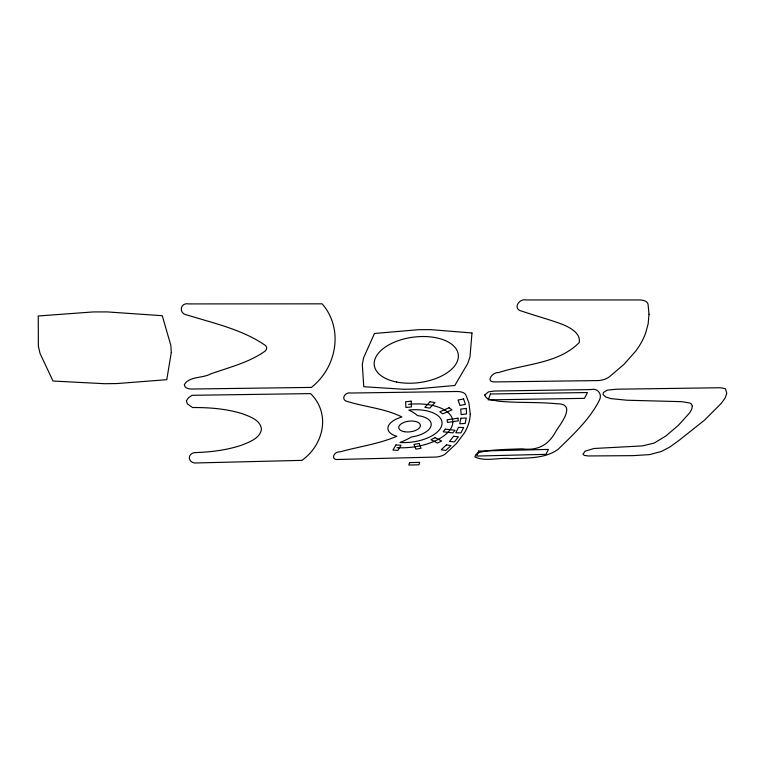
<?xml version="1.0" encoding="UTF-8"?>
<svg xmlns="http://www.w3.org/2000/svg" width="765" height="765" viewBox="0 0 765 765"><rect width="100%" height="100%" fill="white"/><g stroke="black" fill="none" stroke-linecap="round" stroke-linejoin="round"><path stroke-width="1.15" d="M417.547 415.625A21.783 10.729 -6.9 0 1 431.001 425.981A21.783 10.729 -6.9 0 1 411.455 436.949A62.826 31.48 -5.7 0 1 400.019 442.495A32.685 16.094 -6.9 0 0 441.73 425.445A32.685 16.094 -6.9 0 0 408.826 410.04L411.666 411.522A60.387 29.596 -5.6 0 1 417.336 415.424M408.567 404.35A43.595 21.477 -6.9 0 1 452.44 424.871A43.595 21.477 -6.9 0 1 396.949 447.659M184.403 384.489C184.231 388.199 189.003 389.108 191.881 389.022L311.384 387.415C336.686 367.63 343.982 329.017 322.17 303.839L188.764 303.915C179.88 302.185 178.398 313.86 187.167 315.008C213.808 323.327 242.601 329.476 265.713 345.665A10.767 5.977 -1.9 0 1 265.388 350.906C249.189 362.572 229.041 367.353 210.452 373.999C202.572 378.417 189.519 376.093 184.403 384.489M484.752 394.95C486.005 400.363 493.989 400.038 498.273 401.166C517.676 403.126 537.25 401.797 556.662 403.757C576.647 403.365 561.529 422.729 556.48 430.303C548.993 444.733 538.417 450.977 521.931 448.826C509.939 449.313 497.891 449.399 485.985 451.015C482.294 452.019 475.371 451.972 474.912 456.944C485.546 462.05 499.602 457.126 511.173 458.684C527.028 457.709 544.747 459.124 558.268 449.179C573.53 434.3 589.825 419.249 599.521 399.971C602.533 393.812 597.255 387.712 590.857 389.576L494.419 391.03L488.5 391.89L484.752 394.95M648.997 314.157L648.175 323.738L645.641 333.091A147.004 80.124 -10.3 0 1 635.686 351.154L624.144 364.207L609.284 376.887A11.523 5.757 -12.5 0 1 597.57 380.588L495.012 381.917C484.914 382.404 492.325 371.914 498.56 372.584C525.45 363.748 558.259 363.738 579.191 342.624C581.008 333.263 570.212 327.707 563.04 324.609C549.557 319.512 535.577 315.859 521.94 311.192C512.301 309.318 518.794 298.168 526.224 299.947L639.569 299.957A12.68 6.809 -14.7 0 1 648.051 304.317L648.997 314.157M692.354 406.148L691.751 409.151L689.648 412.88L678.44 425.254L665.913 435.954L654.152 443.078L642.351 445.909L593.965 448.491L585.015 451.216L582.968 454.267L584.336 455.433L588.189 455.959L632.808 455.653L649.638 454.611L661.505 451.417L669.786 447.047L678.718 440.64L704.345 420.291L721.385 403.241L725.144 397.953L726.75 393.306L725.478 388.725L720.467 387.74L616.351 389.213L607.142 390.169L603.413 392.541L603.04 394.539L605.765 396.997L610.9 398.622L626.851 400.219L681.902 401.682L689.657 402.992L691.292 403.872L692.354 406.148M186.411 400.812L187.301 403.853L192.56 407.554C209.275 407.41 226.201 408.72 242.237 413.683C249.706 416.543 260.789 420.042 261.467 429.49C259.584 438.794 248.893 442.237 241.147 445.345C226.029 450.317 210.059 452.163 194.214 452.622C187.473 454.123 187.855 461.917 194.587 462.997L301.965 460.358C323.738 444.771 330.929 413.636 310.58 393.602L192.111 395.304L188.534 397.695L186.411 400.812M471.986 332.976L469.997 356.815L467.807 363.365L454.812 385.493L414.458 389.089L403.126 389.242L363.757 386.717L362.314 364.408L363.595 357.762L374.487 333.483L418.426 329.696L430.666 329.639L471.986 332.976M470.274 414.238L469.92 417.996A133.626 66.565 -4.8 0 1 464.556 432.703L456.571 443.432L445.345 453.913A10.414 4.906 -7.5 0 1 435.103 457.078L338.723 459.449C330.002 460.702 333.483 451.331 340.138 451.828C358.995 446.578 378.752 444.054 396.825 436.26A21.783 10.729 -6.9 0 1 388.084 426.889A21.783 10.729 -6.9 0 1 401.912 416.982C385.005 408.52 365.68 407.085 347.769 401.596C339.937 400.038 344.9 391.47 351.049 393.028L456.925 391.498A11.293 5.747 -8.3 0 1 465.818 394.874L468.878 402.734L470.274 414.238M171.293 352.512L166.77 379.679L117.15 383.552L104.566 383.705L53.014 381.037L40.076 353.545L38.374 346.325L38.25 315.983L93.311 311.929L107.157 311.91L162.257 315.696L170.853 345.426L171.293 352.512M460.903 418.283L459.755 423.772L465.101 423.466L466.296 417.977L460.903 418.283M409.543 462.615L408.826 465.053L418.904 464.795L419.669 462.356L409.543 462.615M490.413 393.985L488.166 399.875L584.46 398.355L587.463 392.541L490.413 393.985M478.67 451.073L476.7 456.055L545.952 454.343L548.428 449.409L478.67 451.073M458.474 427.406L455.816 432.78L460.951 432.866L463.647 427.501L458.474 427.406M395.964 444.934L392.914 450.059L397.924 450.356L401.003 445.24L395.964 444.934M453.549 436.308L449.524 441.462L454.362 441.912L458.426 436.767L453.549 436.308M445.307 429.146L443.155 431.776L452.88 432.875L455.06 430.255L445.307 429.146M430.045 401.721L424.833 407.286L429.739 408.137L434.979 402.591L430.045 401.721M446.406 444.838L441.252 449.724L445.756 450.48L450.929 445.613L446.406 444.838M435.132 437.676L430.982 439.684L437.494 443.04L441.635 441.051L435.132 437.676M449.036 407.783L439.789 411.8L442.792 413.817L452.019 409.83L449.036 407.783M463.571 398.947L458.072 400.038L459.947 405.45L465.407 404.369L463.571 398.947M419.144 443.451L413.97 444.408L415.911 449.198L421.046 448.252L419.144 443.451M457.939 418.206L447.114 419.775L447.535 422.423L458.321 420.874L457.939 418.206M466.229 408.405L460.74 409.112L461.142 414.601L466.593 413.903L466.229 408.405M411.245 401.185L405.622 401.749L405.909 407.487L411.484 406.923L411.245 401.185M404.054 431.651A10.892 5.365 -6.9 0 0 420.406 425.579A10.892 5.365 -6.9 0 0 404.264 422.29A10.892 5.365 -6.9 0 0 404.054 431.651M396.528 382.012A42.343 22.912 -7.3 0 0 458.35 355.247A42.343 22.912 -7.3 0 0 393.975 342.347A42.343 22.912 -7.3 0 0 396.528 382.012"/></g></svg>
